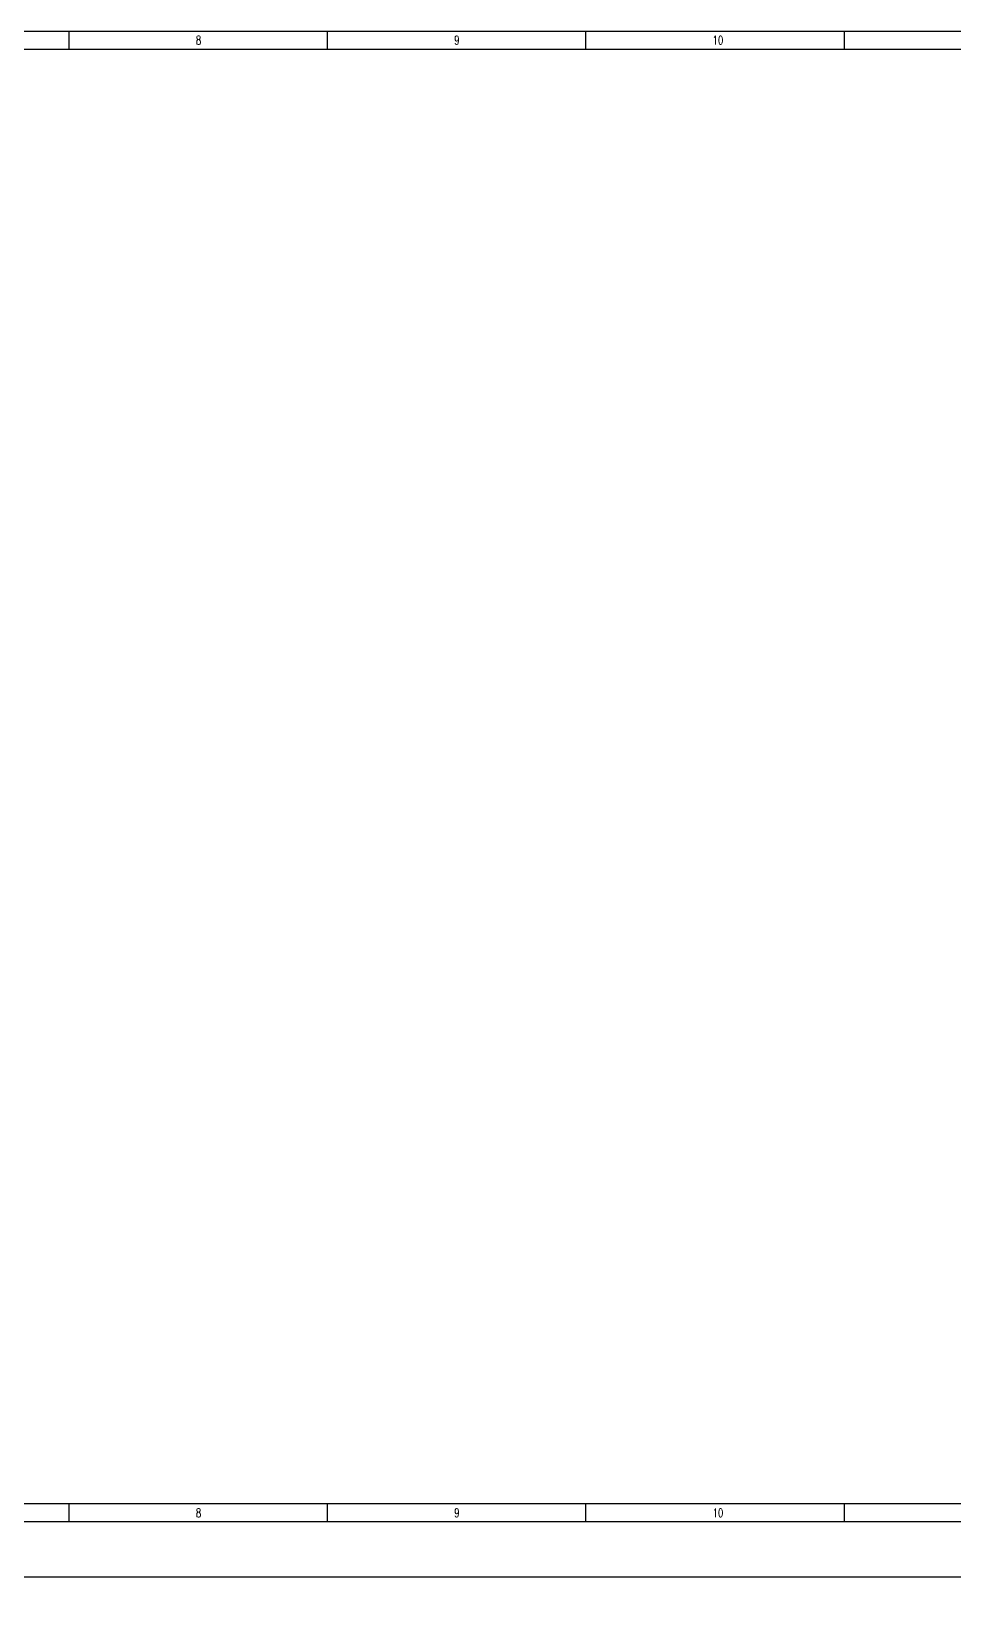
# Model space of a CAD drawing. Header units: inches. Extents: x 3186 to 109360, y -14990 to 740552.
# Drawn here: x 56135 to 82154, y 457497 to 501635 of the extents above; entities that cross this region are included whole.
import ezdxf

# ---------------------------------------------------------------- set-up
doc = ezdxf.new("R2010")
doc.units = ezdxf.units.IN
doc.header["$MEASUREMENT"] = 0
doc.styles.add('HZ', font='txt_____.ttf', dxfattribs={"width": 0.7, "bigfont": 'HZTXT'})
doc.styles.get("Standard").update_dxf_attribs({"font": 'txt', "bigfont": 'gbcbig.shx'})
doc.dimstyles.new('Standard-yuanban', dxfattribs={"dimtxt": 800, "dimasz": 0.18, "dimexe": 0.18, "dimexo": 0.0625, "dimgap": 0.09, "dimtad": 0, "dimtih": 1, "dimtoh": 1, "dimdec": 4, "dimlfac": 0.02, "dimzin": 0, "dimdsep": 46, "dimtxsty": 'Standard', "dimcen": 0.09, "dimadec": 0, "dimazin": 0, "dimtfac": 1, "dimtdec": 4, "dimtofl": 0, "dimtmove": 0, "dimatfit": 3, "dimfxl": 1, "dimtolj": 1, "dimtzin": 0, "dimarcsym": 0})

# ---------------------------------------------------------------- blocks, each defined once
blk = doc.blocks.new('*D56')
at = {"color": 0, "lineweight": -2, "transparency": 16777216}
for p, q in [((4934, 459585), (4934, 458022)), ((94134, 459585), (94134, 458022)), ((4935, 458022), (46734, 458022)), ((94134, 458022), (52335, 458022))]:
    blk.add_line(p, q, dxfattribs=at)
at = {"color": 0, "transparency": 16777216}
for points in [[(4935, 458022), (4935, 458022), (4934, 458022)], [(94134, 458022), (94134, 458022), (94134, 458022)]]:
    blk.add_solid(points, dxfattribs=at)
at = {"layer": 'Defpoints', "color": 0, "transparency": 16777216}
for p in [(4934, 459585), (94134, 459585), (94134, 458022)]:
    blk.add_point(p, dxfattribs=at)
at = {"color": 0, "transparency": 16777216, "insert": (49534, 458022), "char_height": 800, "attachment_point": 5}
blk.add_mtext('\\A1;1784.0000', dxfattribs=at)

msp = doc.modelspace()

# ---------------------------------------------------------------- linework, layer by layer
at = {"color": 4, "flags": 128}
for points in [[(4934.44132, 501635.23396), (94134.44132, 501635.23396)], [(57196.94132, 501635.23396), (57196.94132, 501135.23396)], [(64484.44132, 501635.23396), (64484.44132, 501135.23396)], [(71771.94132, 501635.23396), (71771.94132, 501135.23396)], [(79059.44132, 501635.23396), (79059.44132, 501135.23396)], [(57196.94132, 460085.23396), (57196.94132, 459585.23396)], [(64484.44132, 460085.23396), (64484.44132, 459585.23396)], [(71771.94132, 460085.23396), (71771.94132, 459585.23396)], [(79059.44132, 460085.23396), (79059.44132, 459585.23396)], [(94134.44132, 459585.23396), (4934.44132, 459585.23396)]]:
    msp.add_lwpolyline(points, dxfattribs=at)
msp.add_lwpolyline([(6184.44132, 501135.23396), (93630.44132, 501135.23396), (93630.44132, 460085.23396), (6184.44132, 460085.23396)], close=True)

# ---------------------------------------------------------------- texts
at = {"color": 0, "style": 'HZ', "width": 0.7}
for s, p in [('8', (60778.49812, 501260.23396)), ('9', (68065.99812, 501260.23396)), ('10', (75353.49812, 501260.23396)), ('8', (60778.49812, 459710.23396)), ('9', (68065.99812, 459710.23396)), ('10', (75353.49812, 459710.23396))]:
    msp.add_text(s, height=250, dxfattribs=at).set_placement(p)

# ---------------------------------------------------------------- dimensions: what is measured, and where the dimension line sits
dim = msp.add_linear_dim(base=(94134.44132, 458021.89131), p1=(4934.44132, 459585.23396), p2=(94134.44132, 459585.23396), dimstyle='Standard-yuanban')
dim.commit()
dim.dimension.update_dxf_attribs({"geometry": '*D56', "text_midpoint": (49534.44132, 458021.89131)})

doc.saveas('drawing.dxf')
